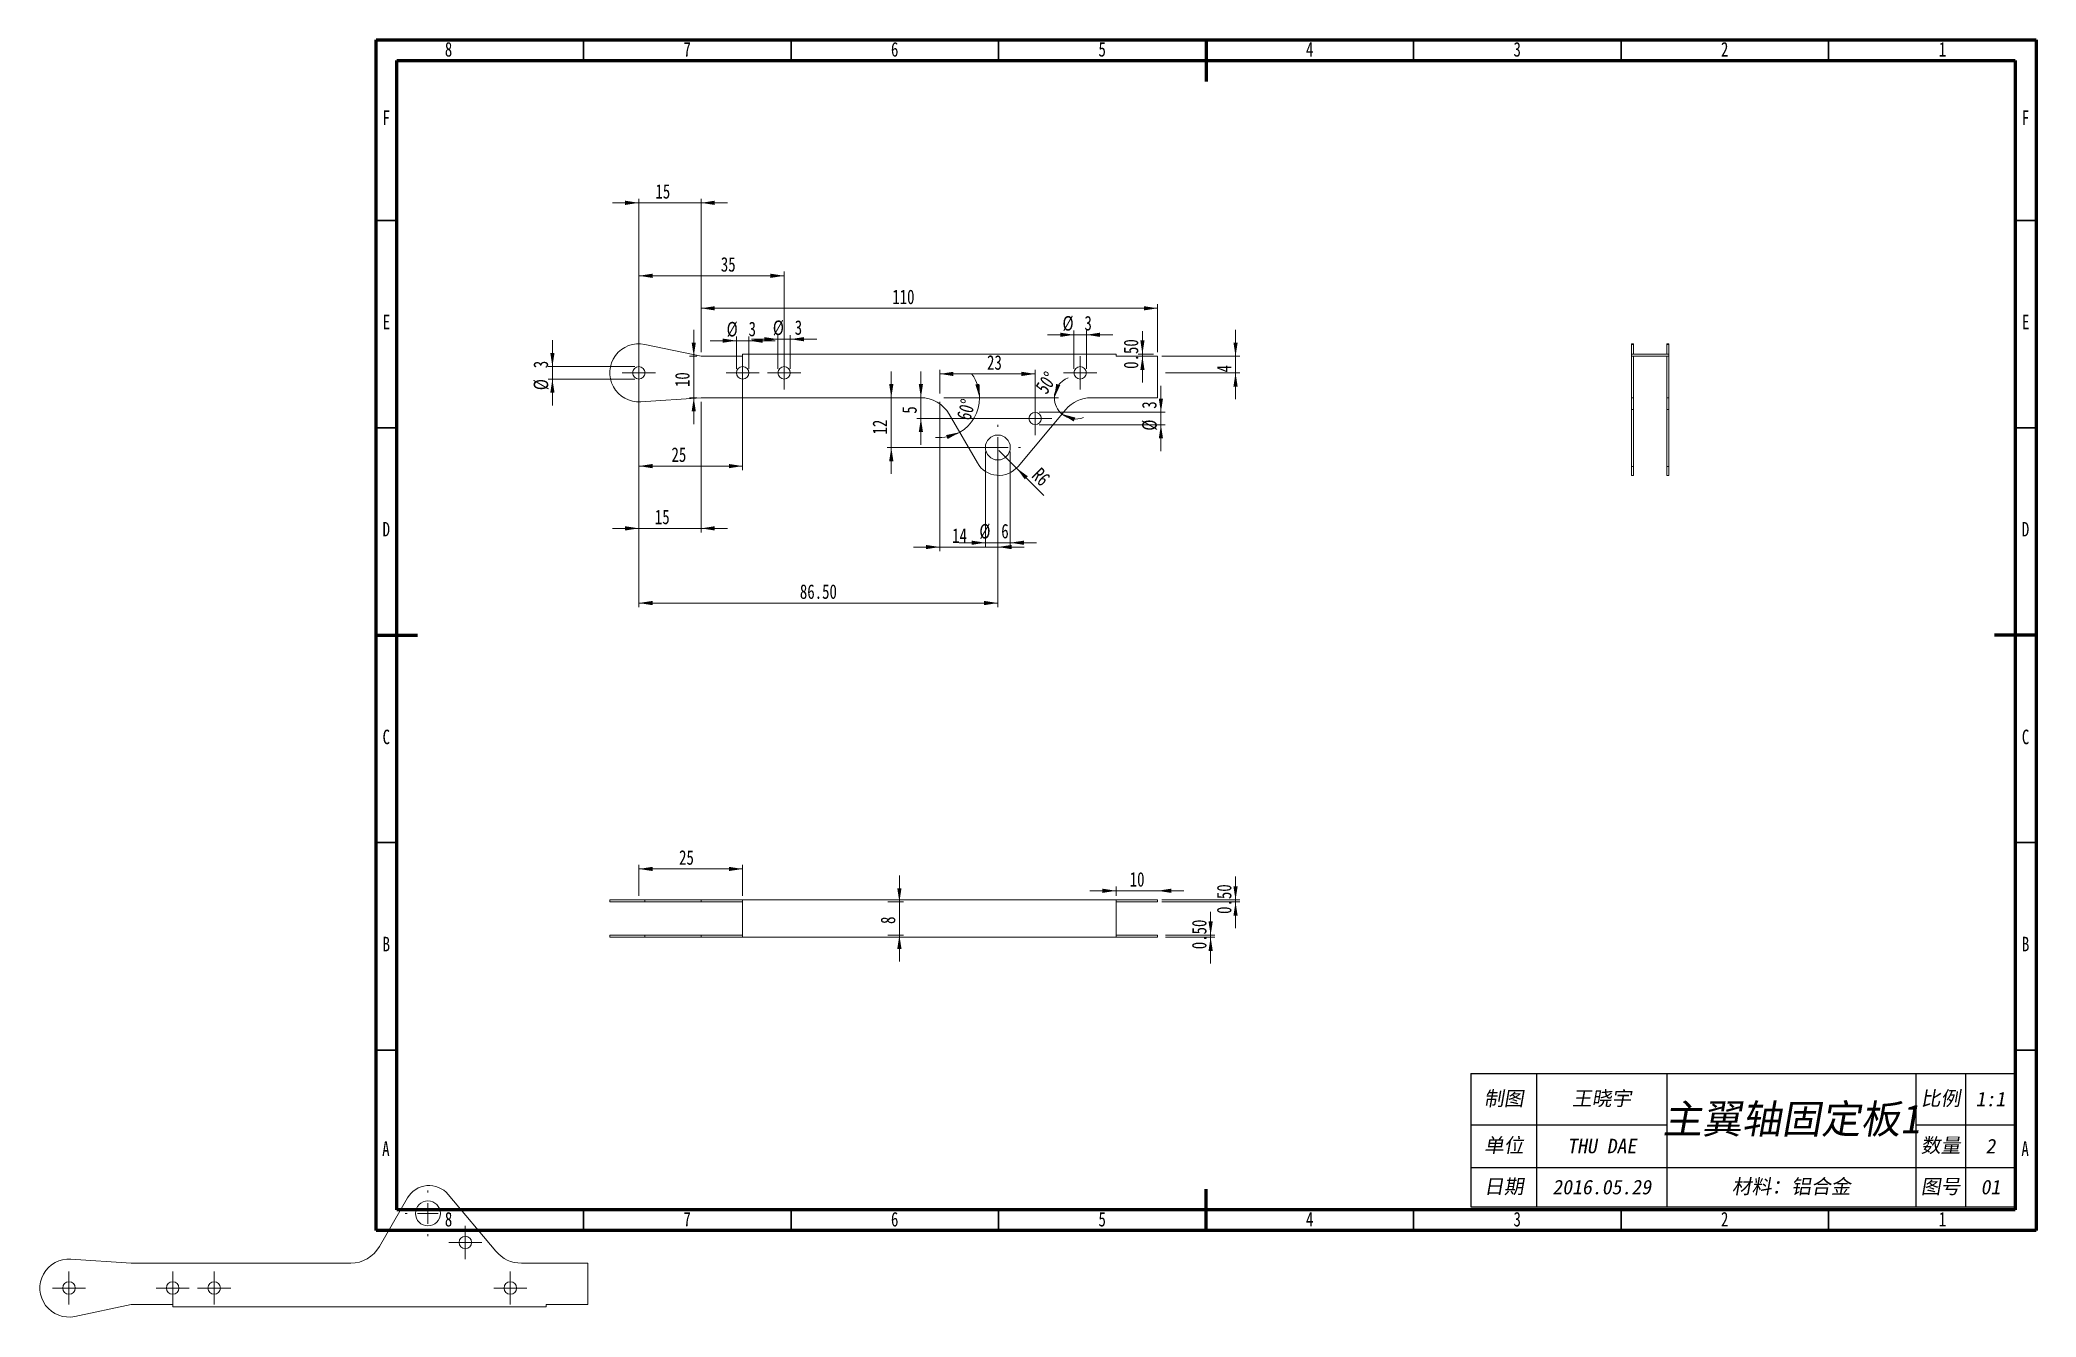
# Model space of a CAD drawing. Header units: millimetres. Extents: x -66 to 415, y -16 to 292.
import ezdxf

# ---------------------------------------------------------------- set-up
doc = ezdxf.new("R2010")
doc.units = ezdxf.units.MM
doc.layers.add('标注层', color=7, linetype='Continuous', lineweight=9, plot=False)
doc.styles.add('SLDTEXTSTYLE0', font='TXT', dxfattribs={"width": 0.75})
doc.styles.add('标注', font='simfang.ttf', dxfattribs={"oblique": 10, "height": 3.5})
doc.dimstyles.new('SLDDIMSTYLE0', dxfattribs={"dimtxt": 3.5, "dimasz": 3.302, "dimexe": 0, "dimexo": 0.0625, "dimgap": 0.875, "dimtad": 1, "dimrnd": 1e-09, "dimzin": 12, "dimdsep": 46, "dimtxsty": 'SLDTEXTSTYLE0', "dimsah": 1, "dimcen": 0.09, "dimadec": 0, "dimazin": 3, "dimtfac": 1, "dimtmove": 0, "dimatfit": 0, "dimfxl": 1, "dimfrac": 2, "dimtolj": 1, "dimtzin": 12, "dimarcsym": 0})
doc.dimstyles.new('SLDDIMSTYLE1', dxfattribs={"dimtxt": 3.5, "dimasz": 3.302, "dimexe": 0, "dimexo": 0.0625, "dimgap": 0.875, "dimtad": 1, "dimrnd": 1e-09, "dimzin": 12, "dimdsep": 46, "dimtxsty": 'SLDTEXTSTYLE0', "dimsah": 1, "dimcen": 0.09, "dimadec": 0, "dimazin": 3, "dimtfac": 1, "dimtofl": 0, "dimtmove": 0, "dimatfit": 3, "dimfxl": 1, "dimfrac": 2, "dimtolj": 1, "dimtzin": 12, "dimarcsym": 0})
doc.dimstyles.new('SLDDIMSTYLE2', dxfattribs={"dimtxt": 3.5, "dimasz": 3.302, "dimexe": 0, "dimexo": 0.0625, "dimgap": 0.875, "dimtad": 1, "dimdec": 4, "dimzin": 12, "dimdsep": 46, "dimtxsty": 'SLDTEXTSTYLE0', "dimsah": 1, "dimcen": 0.09, "dimazin": 3, "dimtfac": 1, "dimtofl": 0, "dimtmove": 0, "dimatfit": 3, "dimfxl": 1, "dimfrac": 2, "dimtolj": 1, "dimtzin": 12, "dimarcsym": 0})
doc.dimstyles.new('SLDDIMSTYLE3', dxfattribs={"dimtxt": 3.5, "dimasz": 3.302, "dimexe": 0, "dimexo": 0.0625, "dimgap": 0.875, "dimtad": 1, "dimrnd": 1e-09, "dimzin": 4, "dimdsep": 46, "dimtxsty": 'SLDTEXTSTYLE0', "dimsah": 1, "dimcen": 0.09, "dimadec": 0, "dimazin": 1, "dimtfac": 1, "dimtofl": 0, "dimtmove": 0, "dimatfit": 3, "dimfxl": 1, "dimfrac": 2, "dimtolj": 1, "dimtzin": 12, "dimarcsym": 0})
doc.dimstyles.new('SLDDIMSTYLE4', dxfattribs={"dimtxt": 3.5, "dimasz": 3.302, "dimexe": 0, "dimexo": 0.0625, "dimgap": 0.875, "dimtad": 1, "dimrnd": 1e-09, "dimzin": 0, "dimdsep": 46, "dimtxsty": 'SLDTEXTSTYLE0', "dimsah": 1, "dimcen": 0.09, "dimadec": 0, "dimazin": 0, "dimtfac": 1, "dimtmove": 0, "dimatfit": 0, "dimfxl": 1, "dimfrac": 2, "dimtolj": 1, "dimtzin": 12, "dimarcsym": 0})
doc.dimstyles.new('SLDDIMSTYLE5', dxfattribs={"dimtxt": 3.5, "dimasz": 3.302, "dimexe": 0, "dimexo": 0.0625, "dimgap": 0.875, "dimtad": 1, "dimrnd": 1e-09, "dimzin": 12, "dimdsep": 46, "dimtxsty": 'SLDTEXTSTYLE0', "dimsah": 1, "dimcen": 0, "dimadec": 0, "dimazin": 3, "dimtfac": 1, "dimtofl": 0, "dimtmove": 0, "dimatfit": 3, "dimfxl": 1, "dimfrac": 2, "dimtolj": 1, "dimtzin": 12, "dimarcsym": 0})

# ---------------------------------------------------------------- blocks, each defined once
blk = doc.blocks.new('_D')
at = {"color": 7, "linetype": 'Continuous', "lineweight": 0, "transparency": 16777216}
for p, q in [((57.49, 213.25), (57.49, 219.6)), ((77.32, 213.25), (56.49, 213.25)), ((57.49, 210.25), (57.49, 213.25)), ((77.32, 210.25), (56.49, 210.25)), ((57.49, 210.25), (57.49, 203.9))]:
    blk.add_line(p, q, dxfattribs=at)
for points in [[(57.49, 213.25), (58, 216.56), (56.98, 216.56)], [(57.49, 210.25), (56.98, 206.95), (58, 206.95)]]:
    blk.add_solid(points, dxfattribs=at)
at = {"color": 7, "linetype": 'Continuous', "lineweight": 0, "transparency": 16777216, "char_height": 3.5, "attachment_point": 1, "rotation": 90, "style": 'SLDTEXTSTYLE0'}
for s, insert in [('3', (52.93, 212.86)), ('%%c', (52.98, 207.58))]:
    blk.add_mtext(s, dxfattribs=dict(at, insert=insert))
blk = doc.blocks.new('_D_1')
at = {"color": 7, "linetype": 'Continuous', "lineweight": 0, "transparency": 16777216}
for p, q in [((93.32, 216.75), (93.32, 228.31)), ((93.32, 227.31), (203.32, 227.31)), ((203.32, 216.75), (203.32, 228.31))]:
    blk.add_line(p, q, dxfattribs=at)
for points in [[(93.32, 227.31), (96.62, 226.8), (96.62, 227.81)], [(203.32, 227.31), (200.02, 227.81), (200.02, 226.8)]]:
    blk.add_solid(points, dxfattribs=at)
at = {"color": 7, "linetype": 'Continuous', "lineweight": 0, "transparency": 16777216, "insert": (139.38, 231.82), "char_height": 3.5, "attachment_point": 1, "style": 'SLDTEXTSTYLE0'}
blk.add_mtext('110', dxfattribs=at)
blk = doc.blocks.new('_D_2')
at = {"color": 7, "linetype": 'Continuous', "lineweight": 0, "transparency": 16777216}
for p, q in [((91.55, 215.75), (91.55, 222.1)), ((92.32, 215.75), (90.55, 215.75)), ((91.55, 215.75), (91.55, 205.75)), ((92.32, 205.75), (90.55, 205.75)), ((91.55, 205.75), (91.55, 199.4))]:
    blk.add_line(p, q, dxfattribs=at)
for points in [[(91.55, 215.75), (92.05, 219.06), (91.04, 219.06)], [(91.55, 205.75), (91.04, 202.45), (92.05, 202.45)]]:
    blk.add_solid(points, dxfattribs=at)
at = {"color": 7, "linetype": 'Continuous', "lineweight": 0, "transparency": 16777216, "insert": (87.03, 208.32), "char_height": 3.5, "attachment_point": 1, "rotation": 90, "style": 'SLDTEXTSTYLE0'}
blk.add_mtext('10', dxfattribs=at)
blk = doc.blocks.new('_D_3')
at = {"color": 7, "linetype": 'Continuous', "lineweight": 0, "transparency": 16777216}
for p, q in [((78.32, 252.73), (71.97, 252.73)), ((78.32, 212.75), (78.32, 253.73)), ((93.32, 252.73), (78.32, 252.73)), ((93.32, 216.75), (93.32, 253.73)), ((93.32, 252.73), (99.67, 252.73))]:
    blk.add_line(p, q, dxfattribs=at)
for points in [[(78.32, 252.73), (75.02, 253.24), (75.02, 252.22)], [(93.32, 252.73), (96.62, 252.22), (96.62, 253.24)]]:
    blk.add_solid(points, dxfattribs=at)
at = {"color": 7, "linetype": 'Continuous', "lineweight": 0, "transparency": 16777216, "insert": (82.31, 257.24), "char_height": 3.5, "attachment_point": 1, "style": 'SLDTEXTSTYLE0'}
blk.add_mtext('15', dxfattribs=at)
blk = doc.blocks.new('_D_4')
at = {"color": 7, "linetype": 'Continuous', "lineweight": 0, "transparency": 16777216}
for p, q in [((78.32, 210.75), (78.32, 173.26)), ((93.32, 204.75), (93.32, 173.26)), ((78.32, 174.26), (71.97, 174.26)), ((93.32, 174.26), (78.32, 174.26)), ((93.32, 174.26), (99.67, 174.26))]:
    blk.add_line(p, q, dxfattribs=at)
for points in [[(78.32, 174.26), (75.02, 174.77), (75.02, 173.75)], [(93.32, 174.26), (96.62, 173.75), (96.62, 174.77)]]:
    blk.add_solid(points, dxfattribs=at)
at = {"color": 7, "linetype": 'Continuous', "lineweight": 0, "transparency": 16777216, "insert": (82.17, 178.77), "char_height": 3.5, "attachment_point": 1, "style": 'SLDTEXTSTYLE0'}
blk.add_mtext('15', dxfattribs=at)
blk = doc.blocks.new('_D_5')
at = {"color": 7, "linetype": 'Continuous', "lineweight": 0, "transparency": 16777216}
for p, q in [((222.1, 215.75), (222.1, 222.1)), ((204.32, 215.75), (223.1, 215.75)), ((205.26, 211.75), (223.1, 211.75)), ((222.1, 215.75), (222.1, 211.75)), ((222.1, 211.75), (222.1, 205.4))]:
    blk.add_line(p, q, dxfattribs=at)
for points in [[(222.1, 215.75), (222.61, 219.06), (221.59, 219.06)], [(222.1, 211.75), (221.59, 208.45), (222.61, 208.45)]]:
    blk.add_solid(points, dxfattribs=at)
at = {"color": 7, "linetype": 'Continuous', "lineweight": 0, "transparency": 16777216, "insert": (217.59, 211.85), "char_height": 3.5, "attachment_point": 1, "rotation": 90, "style": 'SLDTEXTSTYLE0'}
blk.add_mtext('4', dxfattribs=at)
blk = doc.blocks.new('_D_6')
at = {"color": 7, "linetype": 'Continuous', "lineweight": 0, "transparency": 16777216}
blk.add_line((151.82, 205.75), (179.44, 205.75), dxfattribs=at)
for start, end in [(111.1345, 180), (180, 230), (230, 291.0659)]:
    blk.add_arc((183.6, 205.75), 5.15, start, end, dxfattribs=at)
for points in [[(178.44, 205.75), (179.86, 208.78), (178.88, 209.07)], [(180.28, 201.81), (183.1, 200.02), (183.51, 200.95)]]:
    blk.add_solid(points, dxfattribs=at)
at = {"color": 7, "linetype": 'Continuous', "lineweight": 0, "transparency": 16777216, "insert": (173.64, 208.34), "char_height": 3.5, "attachment_point": 1, "rotation": 55.464, "style": 'SLDTEXTSTYLE0'}
blk.add_mtext('50°', dxfattribs=at)
blk = doc.blocks.new('_D_7')
at = {"color": 7, "linetype": 'Continuous', "lineweight": 0, "transparency": 16777216}
for p, q in [((161.82, 192.75), (161.82, 169.8)), ((167.82, 192.75), (167.82, 169.8)), ((161.82, 170.8), (155.47, 170.8)), ((161.82, 170.8), (167.82, 170.8)), ((167.82, 170.8), (174.17, 170.8))]:
    blk.add_line(p, q, dxfattribs=at)
for points in [[(161.82, 170.8), (158.52, 171.3), (158.52, 170.29)], [(167.82, 170.8), (171.12, 170.29), (171.12, 171.3)]]:
    blk.add_solid(points, dxfattribs=at)
at = {"color": 7, "linetype": 'Continuous', "lineweight": 0, "transparency": 16777216, "char_height": 3.5, "attachment_point": 1, "style": 'SLDTEXTSTYLE0'}
for s, insert in [('%%c', (160.38, 175.31)), ('6', (165.65, 175.36))]:
    blk.add_mtext(s, dxfattribs=dict(at, insert=insert))
blk = doc.blocks.new('_D_8')
at = {"color": 7, "linetype": 'Continuous', "lineweight": 0, "transparency": 16777216}
for p, q in [((204.12, 202.25), (204.12, 208.6)), ((174.82, 202.25), (205.12, 202.25)), ((204.12, 199.25), (204.12, 202.25)), ((174.82, 199.25), (205.12, 199.25)), ((204.12, 199.25), (204.12, 192.9))]:
    blk.add_line(p, q, dxfattribs=at)
for points in [[(204.12, 202.25), (204.62, 205.56), (203.61, 205.56)], [(204.12, 199.25), (203.61, 195.95), (204.62, 195.95)]]:
    blk.add_solid(points, dxfattribs=at)
at = {"color": 7, "linetype": 'Continuous', "lineweight": 0, "transparency": 16777216, "char_height": 3.5, "attachment_point": 1, "rotation": 90, "style": 'SLDTEXTSTYLE0'}
for s, insert in [('3', (199.55, 203.1)), ('%%c', (199.6, 197.82))]:
    blk.add_mtext(s, dxfattribs=dict(at, insert=insert))
blk = doc.blocks.new('_D_9')
at = {"color": 7, "linetype": 'Continuous', "lineweight": 0, "transparency": 16777216}
for p, q in [((146.28, 205.75), (146.28, 212.1)), ((146.28, 200.75), (146.28, 205.75)), ((172.82, 200.75), (145.28, 200.75)), ((146.28, 200.75), (146.28, 194.4))]:
    blk.add_line(p, q, dxfattribs=at)
for points in [[(146.28, 205.75), (146.79, 209.06), (145.77, 209.06)], [(146.28, 200.75), (145.77, 197.45), (146.79, 197.45)]]:
    blk.add_solid(points, dxfattribs=at)
at = {"color": 7, "linetype": 'Continuous', "lineweight": 0, "transparency": 16777216, "insert": (141.77, 201.91), "char_height": 3.5, "attachment_point": 1, "rotation": 90, "style": 'SLDTEXTSTYLE0'}
blk.add_mtext('5', dxfattribs=at)
blk = doc.blocks.new('_D_10')
at = {"color": 7, "linetype": 'Continuous', "lineweight": 0, "transparency": 16777216}
for p, q in [((150.82, 206.75), (150.82, 212.49)), ((173.82, 201.75), (173.82, 212.49)), ((173.82, 211.49), (150.82, 211.49))]:
    blk.add_line(p, q, dxfattribs=at)
for points in [[(150.82, 211.49), (154.12, 210.98), (154.12, 212)], [(173.82, 211.49), (170.52, 212), (170.52, 210.98)]]:
    blk.add_solid(points, dxfattribs=at)
at = {"color": 7, "linetype": 'Continuous', "lineweight": 0, "transparency": 16777216, "insert": (162.22, 216), "char_height": 3.5, "attachment_point": 1, "style": 'SLDTEXTSTYLE0'}
blk.add_mtext('23', dxfattribs=at)
blk = doc.blocks.new('_D_11')
at = {"color": 7, "linetype": 'Continuous', "lineweight": 0, "transparency": 16777216}
for p, q in [((139.15, 205.75), (139.15, 212.1)), ((139.15, 193.75), (139.15, 205.75)), ((163.82, 193.75), (138.15, 193.75)), ((139.15, 193.75), (139.15, 187.4))]:
    blk.add_line(p, q, dxfattribs=at)
for points in [[(139.15, 205.75), (139.66, 209.06), (138.64, 209.06)], [(139.15, 193.75), (138.64, 190.45), (139.66, 190.45)]]:
    blk.add_solid(points, dxfattribs=at)
at = {"color": 7, "linetype": 'Continuous', "lineweight": 0, "transparency": 16777216, "insert": (134.64, 196.88), "char_height": 3.5, "attachment_point": 1, "rotation": 90, "style": 'SLDTEXTSTYLE0'}
blk.add_mtext('12', dxfattribs=at)
blk = doc.blocks.new('_D_12')
at = {"color": 7, "linetype": 'Continuous', "lineweight": 0, "transparency": 16777216}
for p, q in [((78.32, 210.75), (78.32, 188.27)), ((103.32, 210.75), (103.32, 188.27)), ((103.32, 189.27), (78.32, 189.27))]:
    blk.add_line(p, q, dxfattribs=at)
for points in [[(78.32, 189.27), (81.62, 188.76), (81.62, 189.78)], [(103.32, 189.27), (100.02, 189.78), (100.02, 188.76)]]:
    blk.add_solid(points, dxfattribs=at)
at = {"color": 7, "linetype": 'Continuous', "lineweight": 0, "transparency": 16777216, "insert": (86.18, 193.78), "char_height": 3.5, "attachment_point": 1, "style": 'SLDTEXTSTYLE0'}
blk.add_mtext('25', dxfattribs=at)
blk = doc.blocks.new('_D_13')
at = {"color": 7, "linetype": 'Continuous', "lineweight": 0, "transparency": 16777216}
for p, q in [((78.32, 212.75), (78.32, 236.14)), ((113.32, 212.75), (113.32, 236.14)), ((113.32, 235.14), (78.32, 235.14))]:
    blk.add_line(p, q, dxfattribs=at)
for points in [[(78.32, 235.14), (81.62, 234.63), (81.62, 235.65)], [(113.32, 235.14), (110.02, 235.65), (110.02, 234.63)]]:
    blk.add_solid(points, dxfattribs=at)
at = {"color": 7, "linetype": 'Continuous', "lineweight": 0, "transparency": 16777216, "insert": (98.07, 239.65), "char_height": 3.5, "attachment_point": 1, "style": 'SLDTEXTSTYLE0'}
blk.add_mtext('35', dxfattribs=at)
blk = doc.blocks.new('_D_14')
at = {"color": 7, "linetype": 'Continuous', "lineweight": 0, "transparency": 16777216}
for p, q in [((101.82, 219.5), (95.47, 219.5)), ((101.82, 212.75), (101.82, 220.5)), ((101.82, 219.5), (104.82, 219.5)), ((104.82, 212.75), (104.82, 220.5)), ((104.82, 219.5), (111.17, 219.5))]:
    blk.add_line(p, q, dxfattribs=at)
for points in [[(101.82, 219.5), (98.52, 220.01), (98.52, 219)], [(104.82, 219.5), (108.12, 219), (108.12, 220.01)]]:
    blk.add_solid(points, dxfattribs=at)
at = {"color": 7, "linetype": 'Continuous', "lineweight": 0, "transparency": 16777216, "char_height": 3.5, "attachment_point": 1, "style": 'SLDTEXTSTYLE0'}
for s, insert in [('%%c', (99.48, 224.02)), ('3', (104.76, 224.07))]:
    blk.add_mtext(s, dxfattribs=dict(at, insert=insert))
blk = doc.blocks.new('_D_15')
at = {"color": 7, "linetype": 'Continuous', "lineweight": 0, "transparency": 16777216}
for p, q in [((111.82, 219.86), (105.47, 219.86)), ((111.82, 212.75), (111.82, 220.86)), ((111.82, 219.86), (114.82, 219.86)), ((114.82, 212.75), (114.82, 220.86)), ((114.82, 219.86), (121.17, 219.86))]:
    blk.add_line(p, q, dxfattribs=at)
for points in [[(111.82, 219.86), (108.52, 220.36), (108.52, 219.35)], [(114.82, 219.86), (118.12, 219.35), (118.12, 220.36)]]:
    blk.add_solid(points, dxfattribs=at)
at = {"color": 7, "linetype": 'Continuous', "lineweight": 0, "transparency": 16777216, "char_height": 3.5, "attachment_point": 1, "style": 'SLDTEXTSTYLE0'}
for s, insert in [('%%c', (110.61, 224.37)), ('3', (115.88, 224.42))]:
    blk.add_mtext(s, dxfattribs=dict(at, insert=insert))
blk = doc.blocks.new('_D_16')
at = {"color": 7, "linetype": 'Continuous', "lineweight": 0, "transparency": 16777216}
for p, q in [((183.17, 212.75), (183.17, 221.92)), ((186.17, 212.75), (186.17, 221.92)), ((183.17, 220.92), (176.82, 220.92)), ((183.17, 220.92), (186.17, 220.92)), ((186.17, 220.92), (192.52, 220.92))]:
    blk.add_line(p, q, dxfattribs=at)
for points in [[(183.17, 220.92), (179.87, 221.43), (179.87, 220.41)], [(186.17, 220.92), (189.47, 220.41), (189.47, 221.43)]]:
    blk.add_solid(points, dxfattribs=at)
at = {"color": 7, "linetype": 'Continuous', "lineweight": 0, "transparency": 16777216, "char_height": 3.5, "attachment_point": 1, "style": 'SLDTEXTSTYLE0'}
for s, insert in [('%%c', (180.41, 225.43)), ('3', (185.69, 225.48))]:
    blk.add_mtext(s, dxfattribs=dict(at, insert=insert))
blk = doc.blocks.new('_D_17')
at = {"color": 7, "linetype": 'Continuous', "lineweight": 0, "transparency": 16777216}
for p, q in [((78.32, 210.75), (78.32, 155.26)), ((164.82, 192.75), (164.82, 155.26)), ((78.32, 156.26), (164.82, 156.26))]:
    blk.add_line(p, q, dxfattribs=at)
for points in [[(78.32, 156.26), (81.62, 155.75), (81.62, 156.77)], [(164.82, 156.26), (161.52, 156.77), (161.52, 155.75)]]:
    blk.add_solid(points, dxfattribs=at)
at = {"color": 7, "linetype": 'Continuous', "lineweight": 0, "transparency": 16777216, "insert": (117.12, 160.77), "char_height": 3.5, "attachment_point": 1, "style": 'SLDTEXTSTYLE0'}
blk.add_mtext('86.50', dxfattribs=at)
blk = doc.blocks.new('_D_18')
at = {"color": 7, "linetype": 'Continuous', "lineweight": 0, "transparency": 16777216}
for p, q in [((150.82, 204.75), (150.82, 168.76)), ((164.82, 192.75), (164.82, 168.76)), ((150.82, 169.76), (144.47, 169.76)), ((150.82, 169.76), (164.82, 169.76)), ((164.82, 169.76), (171.17, 169.76))]:
    blk.add_line(p, q, dxfattribs=at)
for points in [[(150.82, 169.76), (147.52, 170.26), (147.52, 169.25)], [(164.82, 169.76), (168.12, 169.25), (168.12, 170.26)]]:
    blk.add_solid(points, dxfattribs=at)
at = {"color": 7, "linetype": 'Continuous', "lineweight": 0, "transparency": 16777216, "insert": (153.81, 174.27), "char_height": 3.5, "attachment_point": 1, "style": 'SLDTEXTSTYLE0'}
blk.add_mtext('14', dxfattribs=at)
blk = doc.blocks.new('_D_19')
at = {"color": 7, "linetype": 'Continuous', "lineweight": 0, "transparency": 16777216}
blk.add_line((151.82, 205.75), (161.44, 205.75), dxfattribs=at)
for start, end in [(0, 36.1457), (300, 0), (263.8543, 300)]:
    blk.add_arc((150.82, 205.75), 9.62, start, end, dxfattribs=at)
for points in [[(160.44, 205.75), (160.4, 209.1), (159.4, 208.93)], [(155.63, 197.42), (152.36, 196.74), (152.72, 195.79)]]:
    blk.add_solid(points, dxfattribs=at)
at = {"color": 7, "linetype": 'Continuous', "lineweight": 0, "transparency": 16777216, "insert": (154.81, 201.01), "char_height": 3.5, "attachment_point": 1, "rotation": 74.6053, "style": 'SLDTEXTSTYLE0'}
blk.add_mtext('60°', dxfattribs=at)
blk = doc.blocks.new('_D_20')
at = {"color": 7, "linetype": 'Continuous', "lineweight": 0, "transparency": 16777216}
for p, q in [((199.66, 216.25), (199.66, 221.76)), ((202.32, 216.25), (198.66, 216.25)), ((202.32, 215.75), (198.66, 215.75)), ((199.66, 215.75), (199.66, 216.25)), ((199.66, 215.75), (199.66, 209.4))]:
    blk.add_line(p, q, dxfattribs=at)
for points in [[(199.66, 216.25), (200.17, 219.56), (199.16, 219.56)], [(199.66, 215.75), (199.16, 212.45), (200.17, 212.45)]]:
    blk.add_solid(points, dxfattribs=at)
at = {"color": 7, "linetype": 'Continuous', "lineweight": 0, "transparency": 16777216, "insert": (195.15, 212.71), "char_height": 3.5, "attachment_point": 1, "rotation": 90, "style": 'SLDTEXTSTYLE0'}
blk.add_mtext('0.50', dxfattribs=at)
blk = doc.blocks.new('_D_21')
at = {"color": 7, "linetype": 'Continuous', "lineweight": 0, "transparency": 16777216}
for q in [(165.09, 193.04), (175.92, 182.21)]:
    blk.add_line((169.33, 188.79), q, dxfattribs=at)
blk.add_solid([(169.33, 188.79), (171.31, 186.1), (172.03, 186.82)], dxfattribs=at)
at = {"color": 7, "linetype": 'Continuous', "lineweight": 0, "transparency": 16777216, "insert": (175.23, 189.19), "char_height": 3.5, "attachment_point": 1, "rotation": 315, "style": 'SLDTEXTSTYLE0'}
blk.add_mtext('R6', dxfattribs=at)
blk = doc.blocks.new('SW_CENTERMARKSYMBOL_0')
at = {"color": 0, "linetype": 'Continuous', "lineweight": 0}
for p, q in [((-2.5, 0), (-4, 0)), ((0, 0), (-2.5, 0)), ((0, 2.5), (0, 4)), ((0, 0), (0, 2.5)), ((0, 0), (0, -2.5)), ((0, 0), (2.5, 0)), ((2.5, 0), (4, 0)), ((0, -2.5), (0, -4))]:
    blk.add_line(p, q, dxfattribs=at)
blk = doc.blocks.new('SW_CENTERMARKSYMBOL_1')
at = {"color": 0, "linetype": 'Continuous', "lineweight": 0}
for p, q in [((0, 5), (0, 5.5)), ((-5, 0), (-5.5, 0)), ((0, 0), (-2.5, 0)), ((0, 0), (0, 2.5)), ((0, 0), (0, -2.5)), ((0, 0), (2.5, 0)), ((5, 0), (5.5, 0)), ((0, -5), (0, -5.5))]:
    blk.add_line(p, q, dxfattribs=at)
blk = doc.blocks.new('SW_CENTERMARKSYMBOL_2')
at = {"color": 0, "linetype": 'Continuous', "lineweight": 0}
for p, q in [((-2.5, 0), (-4, 0)), ((0, 0), (-2.5, 0)), ((0, 2.5), (0, 4)), ((0, 0), (0, 2.5)), ((0, 0), (0, -2.5)), ((0, 0), (2.5, 0)), ((2.5, 0), (4, 0)), ((0, -2.5), (0, -4))]:
    blk.add_line(p, q, dxfattribs=at)
blk = doc.blocks.new('SW_CENTERMARKSYMBOL_3')
at = {"color": 0, "linetype": 'Continuous', "lineweight": 0}
for p, q in [((-2.5, 0), (-4, 0)), ((0, 0), (-2.5, 0)), ((0, 2.5), (0, 4)), ((0, 0), (0, 2.5)), ((0, 0), (0, -2.5)), ((0, 0), (2.5, 0)), ((2.5, 0), (4, 0)), ((0, -2.5), (0, -4))]:
    blk.add_line(p, q, dxfattribs=at)
blk = doc.blocks.new('SW_CENTERMARKSYMBOL_4')
at = {"color": 0, "linetype": 'Continuous', "lineweight": 0}
for p, q in [((-2.5, 0), (-4, 0)), ((0, 0), (-2.5, 0)), ((0, 2.5), (0, 4)), ((0, 0), (0, 2.5)), ((0, 0), (0, -2.5)), ((0, 0), (2.5, 0)), ((2.5, 0), (4, 0)), ((0, -2.5), (0, -4))]:
    blk.add_line(p, q, dxfattribs=at)
blk = doc.blocks.new('SW_CENTERMARKSYMBOL_5')
at = {"color": 0, "linetype": 'Continuous', "lineweight": 0}
for p, q in [((-2.5, 0), (-4, 0)), ((0, 0), (-2.5, 0)), ((0, 2.5), (0, 4)), ((0, 0), (0, 2.5)), ((0, 0), (0, -2.5)), ((0, 0), (2.5, 0)), ((2.5, 0), (4, 0)), ((0, -2.5), (0, -4))]:
    blk.add_line(p, q, dxfattribs=at)
blk = doc.blocks.new('_D_22')
at = {"color": 7, "linetype": 'Continuous', "lineweight": 0, "transparency": 16777216}
for p, q in [((216.1, 76.2), (216.1, 81.86)), ((205.26, 76.2), (217.1, 76.2)), ((205.26, 75.7), (217.1, 75.7)), ((216.1, 76.2), (216.1, 75.7)), ((216.1, 75.7), (216.1, 69.35))]:
    blk.add_line(p, q, dxfattribs=at)
for points in [[(216.1, 76.2), (216.61, 79.5), (215.59, 79.5)], [(216.1, 75.7), (215.59, 72.4), (216.61, 72.4)]]:
    blk.add_solid(points, dxfattribs=at)
at = {"color": 7, "linetype": 'Continuous', "lineweight": 0, "transparency": 16777216, "insert": (211.59, 72.81), "char_height": 3.5, "attachment_point": 1, "rotation": 90, "style": 'SLDTEXTSTYLE0'}
blk.add_mtext('0.50', dxfattribs=at)
blk = doc.blocks.new('_D_23')
at = {"color": 7, "linetype": 'Continuous', "lineweight": 0, "transparency": 16777216}
for p, q in [((141.1, 84.2), (141.1, 90.55)), ((138.32, 84.2), (142.1, 84.2)), ((141.1, 84.2), (141.1, 76.2)), ((138.32, 76.2), (142.1, 76.2)), ((141.1, 76.2), (141.1, 69.85))]:
    blk.add_line(p, q, dxfattribs=at)
for points in [[(141.1, 84.2), (141.61, 87.5), (140.59, 87.5)], [(141.1, 76.2), (140.59, 72.9), (141.61, 72.9)]]:
    blk.add_solid(points, dxfattribs=at)
at = {"color": 7, "linetype": 'Continuous', "lineweight": 0, "transparency": 16777216, "insert": (136.59, 78.9), "char_height": 3.5, "attachment_point": 1, "rotation": 90, "style": 'SLDTEXTSTYLE0'}
blk.add_mtext('8', dxfattribs=at)
blk = doc.blocks.new('_D_24')
at = {"color": 7, "linetype": 'Continuous', "lineweight": 0, "transparency": 16777216}
for p, q in [((222.1, 84.7), (222.1, 90.37)), ((204.32, 84.7), (223.1, 84.7)), ((204.32, 84.2), (223.1, 84.2)), ((222.1, 84.2), (222.1, 84.7)), ((222.1, 84.2), (222.1, 77.85))]:
    blk.add_line(p, q, dxfattribs=at)
for points in [[(222.1, 84.7), (222.61, 88), (221.59, 88)], [(222.1, 84.2), (221.59, 80.9), (222.61, 80.9)]]:
    blk.add_solid(points, dxfattribs=at)
at = {"color": 7, "linetype": 'Continuous', "lineweight": 0, "transparency": 16777216, "insert": (217.59, 81.32), "char_height": 3.5, "attachment_point": 1, "rotation": 90, "style": 'SLDTEXTSTYLE0'}
blk.add_mtext('0.50', dxfattribs=at)
blk = doc.blocks.new('_D_25')
at = {"color": 7, "linetype": 'Continuous', "lineweight": 0, "transparency": 16777216}
for p, q in [((78.32, 85.7), (78.32, 93.16)), ((103.32, 92.16), (78.32, 92.16)), ((103.32, 85.7), (103.32, 93.16))]:
    blk.add_line(p, q, dxfattribs=at)
for points in [[(78.32, 92.16), (81.62, 91.66), (81.62, 92.67)], [(103.32, 92.16), (100.02, 92.67), (100.02, 91.66)]]:
    blk.add_solid(points, dxfattribs=at)
at = {"color": 7, "linetype": 'Continuous', "lineweight": 0, "transparency": 16777216, "insert": (88.01, 96.68), "char_height": 3.5, "attachment_point": 1, "style": 'SLDTEXTSTYLE0'}
blk.add_mtext('25', dxfattribs=at)
blk = doc.blocks.new('_D_26')
at = {"color": 7, "linetype": 'Continuous', "lineweight": 0, "transparency": 16777216}
for p, q in [((193.32, 86.9), (186.97, 86.9)), ((193.32, 85.7), (193.32, 87.9)), ((193.32, 86.9), (203.32, 86.9)), ((203.32, 86.9), (209.67, 86.9))]:
    blk.add_line(p, q, dxfattribs=at)
for points in [[(193.32, 86.9), (190.02, 87.41), (190.02, 86.39)], [(203.32, 86.9), (206.62, 86.39), (206.62, 87.41)]]:
    blk.add_solid(points, dxfattribs=at)
at = {"color": 7, "linetype": 'Continuous', "lineweight": 0, "transparency": 16777216, "insert": (196.59, 91.41), "char_height": 3.5, "attachment_point": 1, "style": 'SLDTEXTSTYLE0'}
blk.add_mtext('10', dxfattribs=at)
blk = doc.blocks.new('SW_CENTERMARKSYMBOL_6')
at = {"color": 0, "linetype": 'Continuous', "lineweight": 0}
for p, q in [((-2.5, 0), (-4, 0)), ((0, 0), (-2.5, 0)), ((0, 2.5), (0, 4)), ((0, 0), (0, 2.5)), ((0, 0), (0, -2.5)), ((0, 0), (2.5, 0)), ((2.5, 0), (4, 0)), ((0, -2.5), (0, -4))]:
    blk.add_line(p, q, dxfattribs=at)
blk = doc.blocks.new('SW_CENTERMARKSYMBOL_7')
at = {"color": 0, "linetype": 'Continuous', "lineweight": 0}
for p, q in [((0, 5), (0, 5.5)), ((-5, 0), (-5.5, 0)), ((0, 0), (-2.5, 0)), ((0, 0), (0, 2.5)), ((0, 0), (0, -2.5)), ((0, 0), (2.5, 0)), ((5, 0), (5.5, 0)), ((0, -5), (0, -5.5))]:
    blk.add_line(p, q, dxfattribs=at)
blk = doc.blocks.new('SW_CENTERMARKSYMBOL_8')
at = {"color": 0, "linetype": 'Continuous', "lineweight": 0}
for p, q in [((-2.5, 0), (-4, 0)), ((0, 0), (-2.5, 0)), ((0, 2.5), (0, 4)), ((0, 0), (0, 2.5)), ((0, 0), (0, -2.5)), ((0, 0), (2.5, 0)), ((2.5, 0), (4, 0)), ((0, -2.5), (0, -4))]:
    blk.add_line(p, q, dxfattribs=at)
blk = doc.blocks.new('SW_CENTERMARKSYMBOL_9')
at = {"color": 0, "linetype": 'Continuous', "lineweight": 0}
for p, q in [((-2.5, 0), (-4, 0)), ((0, 0), (-2.5, 0)), ((0, 2.5), (0, 4)), ((0, 0), (0, 2.5)), ((0, 0), (0, -2.5)), ((0, 0), (2.5, 0)), ((2.5, 0), (4, 0)), ((0, -2.5), (0, -4))]:
    blk.add_line(p, q, dxfattribs=at)
blk = doc.blocks.new('SW_CENTERMARKSYMBOL_10')
at = {"color": 0, "linetype": 'Continuous', "lineweight": 0}
for p, q in [((-2.5, 0), (-4, 0)), ((0, 0), (-2.5, 0)), ((0, 2.5), (0, 4)), ((0, 0), (0, 2.5)), ((0, 0), (0, -2.5)), ((0, 0), (2.5, 0)), ((2.5, 0), (4, 0)), ((0, -2.5), (0, -4))]:
    blk.add_line(p, q, dxfattribs=at)
blk = doc.blocks.new('SW_CENTERMARKSYMBOL_11')
at = {"color": 0, "linetype": 'Continuous', "lineweight": 0}
for p, q in [((-2.5, 0), (-4, 0)), ((0, 0), (-2.5, 0)), ((0, 2.5), (0, 4)), ((0, 0), (0, 2.5)), ((0, 0), (0, -2.5)), ((0, 0), (2.5, 0)), ((2.5, 0), (4, 0)), ((0, -2.5), (0, -4))]:
    blk.add_line(p, q, dxfattribs=at)
blk = doc.blocks.new('*T50')
at = {"layer": '标注层', "color": 0, "linetype": 'ByBlock', "lineweight": -2, "transparency": 16777216}
for p, q in [((0, 0), (131.17, 0)), ((0, 0), (0, -32.12)), ((15.82, 0), (15.82, -32.12)), ((47.17, 0), (47.17, -32.12)), ((107.17, 0), (107.17, -32.12)), ((119.17, 0), (119.17, -32.12)), ((131.17, 0), (131.17, -32.12)), ((0, -12.31), (47.17, -12.31)), ((107.17, -12.31), (131.17, -12.31)), ((0, -22.63), (131.17, -22.63)), ((0, -32.12), (131.17, -32.12))]:
    blk.add_line(p, q, dxfattribs=at)
at = {"layer": '标注层', "transparency": 16777216, "attachment_point": 5, "style": '标注'}
for s, insert, char_height, width in [('制图', (7.91, -6.15), 3.5, 15.7048), ('王晓宇', (31.5, -6.15), 3.5, 31.2265), ('比例', (113.17, -6.15), 3.5, 11.88), ('1:1', (125.17, -6.15), 3.5, 11.88), ('主翼轴固定板1', (77.17, -11.31), 7, 59.88), ('单位', (7.91, -17.47), 3.5, 15.7048), ('THU DAE', (31.5, -17.47), 3.5, 31.2265), ('数量', (113.17, -17.47), 3.5, 11.88), ('2', (125.17, -17.47), 3.5, 11.88), ('日期', (7.91, -27.37), 3.5, 15.7048), ('2016.05.29', (31.5, -27.37), 3.5, 31.2265), ('材料：铝合金', (77.17, -27.37), 3.5, 59.88), ('图号', (113.17, -27.37), 3.5, 11.88), ('01', (125.17, -27.37), 3.5, 11.88)]:
    blk.add_mtext(s, dxfattribs=dict(at, insert=insert, char_height=char_height, width=width))
blk = doc.blocks.new('简易零件标题栏')
blk.add_blockref('*T50', (0, 30.22))

msp = doc.modelspace()

# ---------------------------------------------------------------- linework, layer by layer
at = {"color": 7, "linetype": 'Continuous', "lineweight": 60}
for p, q in [((15, 292), (415, 292)), ((15, 5), (15, 292)), ((215, 292), (215, 282)), ((415, 292), (415, 5)), ((20, 287), (410, 287)), ((20, 10), (20, 287)), ((410, 287), (410, 10)), ((15, 148.5), (25, 148.5)), ((415, 148.5), (405, 148.5)), ((410, 65.25), (410, 10)), ((215, 5), (215, 15)), ((410, 10), (20, 10)), ((410, 10), (222.8, 10)), ((415, 5), (15, 5))]:
    msp.add_line(p, q, dxfattribs=at)
at = {"color": 7, "linetype": 'Continuous', "lineweight": 30}
for p, q in [((65, 292), (65, 287)), ((115, 292), (115, 287)), ((165, 292), (165, 287)), ((265, 292), (265, 287)), ((315, 292), (315, 287)), ((365, 292), (365, 287)), ((15, 248.5), (20, 248.5)), ((415, 248.5), (410, 248.5)), ((15, 198.5), (20, 198.5)), ((415, 198.5), (410, 198.5)), ((15, 98.5), (20, 98.5)), ((415, 98.5), (410, 98.5)), ((15, 48.5), (20, 48.5)), ((415, 48.5), (410, 48.5)), ((65, 5), (65, 10)), ((115, 5), (115, 10)), ((165, 5), (165, 10)), ((265, 5), (265, 10)), ((315, 5), (315, 10)), ((365, 5), (365, 10))]:
    msp.add_line(p, q, dxfattribs=at)
at = {"color": 7, "linetype": 'Continuous', "lineweight": 15}
for p, q in [((93.32052, 215.75484), (79.76044, 218.60515)), ((317.98667, 218.75484), (317.48667, 218.75484)), ((317.48667, 218.60515), (317.48667, 218.75484)), ((317.48667, 218.60515), (317.98667, 218.60515)), ((317.48667, 216.25484), (317.48667, 218.60515)), ((317.98667, 218.60515), (317.98667, 218.75484)), ((317.98667, 216.25484), (317.98667, 218.60515)), ((326.48667, 218.75484), (325.98667, 218.75484)), ((325.98667, 218.60515), (325.98667, 218.75484)), ((326.48667, 218.60515), (325.98667, 218.60515)), ((325.98667, 216.25484), (325.98667, 218.60515)), ((326.48667, 218.60515), (326.48667, 218.75484)), ((326.48667, 216.25484), (326.48667, 218.60515)), ((103.32052, 215.75484), (93.32052, 215.75484)), ((103.32052, 216.25484), (103.32052, 215.75484)), ((103.32052, 216.25484), (193.32052, 216.25484)), ((193.32052, 216.25484), (193.32052, 215.75484)), ((203.32052, 215.75484), (193.32052, 215.75484)), ((203.32052, 205.75484), (203.32052, 215.75484)), ((317.48667, 216.25484), (326.48667, 216.25484)), ((317.48667, 216.25484), (317.48667, 215.75484)), ((317.48667, 205.75484), (317.48667, 215.75484)), ((317.48667, 215.75484), (317.98667, 215.75484)), ((317.98667, 205.75484), (317.98667, 215.75484)), ((317.98667, 215.75484), (325.98667, 215.75484)), ((326.48667, 215.75484), (325.98667, 215.75484)), ((325.98667, 205.75484), (325.98667, 215.75484)), ((326.48667, 216.25484), (326.48667, 215.75484)), ((326.48667, 205.75484), (326.48667, 215.75484)), ((78.79359, 204.77085), (93.32052, 205.75484)), ((93.32052, 205.75484), (146.20172, 205.75484)), ((169.68829, 189.17916), (181.19905, 202.89715)), ((187.3274, 205.75484), (203.32052, 205.75484)), ((317.48667, 205.75484), (317.98667, 205.75484)), ((317.48667, 202.89715), (317.48667, 205.75484)), ((317.98667, 202.89715), (317.48667, 202.89715)), ((317.48667, 189.17916), (317.48667, 202.89715)), ((317.98667, 205.75484), (317.98667, 202.89715)), ((317.98667, 189.17916), (317.98667, 202.89715)), ((326.48667, 205.75484), (325.98667, 205.75484)), ((325.98667, 202.89715), (325.98667, 205.75484)), ((326.48667, 202.89715), (325.98667, 202.89715)), ((325.98667, 189.17916), (325.98667, 202.89715)), ((326.48667, 205.75484), (326.48667, 202.89715)), ((326.48667, 189.17916), (326.48667, 202.89715)), ((153.12992, 201.75484), (159.89587, 190.03588)), ((317.48667, 189.17916), (317.98667, 189.17916)), ((317.48667, 187.03588), (317.48667, 189.17916)), ((317.98667, 189.17916), (317.98667, 187.03588)), ((325.98667, 189.17916), (326.48667, 189.17916)), ((325.98667, 187.03588), (325.98667, 189.17916)), ((326.48667, 189.17916), (326.48667, 187.03588)), ((317.48667, 187.03588), (317.98667, 187.03588)), ((325.98667, 187.03588), (326.48667, 187.03588)), ((71.32052, 84.69785), (71.32052, 84.19785)), ((79.76044, 84.69785), (71.32052, 84.69785)), ((79.76044, 84.19785), (71.32052, 84.19785)), ((79.76044, 84.69785), (79.76044, 84.19785)), ((93.32052, 84.69785), (79.76044, 84.69785)), ((93.32052, 84.19785), (79.76044, 84.19785)), ((93.32052, 84.69785), (93.32052, 84.19785)), ((103.32052, 84.69785), (93.32052, 84.69785)), ((103.32052, 84.19785), (93.32052, 84.19785)), ((103.32052, 84.69785), (103.32052, 75.69785)), ((193.32052, 84.69785), (103.32052, 84.69785)), ((193.32052, 75.69785), (193.32052, 84.69785)), ((203.32052, 84.69785), (193.32052, 84.69785)), ((203.32052, 84.19785), (193.32052, 84.19785)), ((203.32052, 84.69785), (203.32052, 84.19785)), ((71.32052, 76.19785), (71.32052, 75.69785)), ((79.76044, 76.19785), (71.32052, 76.19785)), ((79.76044, 75.69785), (71.32052, 75.69785)), ((79.76044, 75.69785), (79.76044, 76.19785)), ((93.32052, 76.19785), (79.76044, 76.19785)), ((93.32052, 75.69785), (79.76044, 75.69785)), ((93.32052, 75.69785), (93.32052, 76.19785)), ((103.32052, 76.19785), (93.32052, 76.19785)), ((103.32052, 75.69785), (93.32052, 75.69785)), ((103.32052, 75.69785), (193.32052, 75.69785)), ((203.32052, 76.19785), (193.32052, 76.19785)), ((203.32052, 75.69785), (193.32052, 75.69785)), ((203.32052, 75.69785), (203.32052, 76.19785)), ((15.8094, 1.14052), (22.57535, 12.85948)), ((32.36777, 13.71621), (43.87853, -0.00178)), ((-58.52693, -1.87549), (-44, -2.85948)), ((-44, -2.85948), (8.8812, -2.85948)), ((50.00688, -2.85948), (66, -2.85948)), ((66, -2.85948), (66, -12.85948)), ((-44, -12.85948), (-57.56008, -15.70978)), ((-34, -12.85948), (-44, -12.85948)), ((-34, -13.35948), (-34, -12.85948)), ((56, -13.35948), (-34, -13.35948)), ((66, -12.85948), (56, -12.85948)), ((56, -13.35948), (56, -12.85948))]:
    msp.add_line(p, q, dxfattribs=at)
for centre, radius in [((78.32052, 211.75484), 1.5), ((103.32052, 211.75484), 1.5), ((113.32052, 211.75484), 1.5), ((184.66752, 211.75484), 1.5), ((173.82052, 200.75484), 1.5), ((164.82052, 193.75484), 3), ((27.5, 9.14052), 3), ((36.5, 2.14052), 1.5), ((-59, -8.85948), 1.5), ((-34, -8.85948), 1.5), ((-24, -8.85948), 1.5), ((47.347, -8.85948), 1.5)]:
    msp.add_circle(centre, radius, dxfattribs=at)
for centre, radius, start, end in [((78.32052, 211.75484), 7, 78.1293568, 273.8750685), ((146.20172, 197.75484), 8, 30, 90), ((187.3274, 197.75484), 8, 90, 140), ((165.09202, 193.03588), 6, 210, 320), ((27.7715, 9.85948), 6, 40, 150), ((8.8812, 5.14052), 8, 270, 330), ((-59, -8.85948), 7, 86.1249315, 281.8706432), ((50.00688, 5.14052), 8, 220, 270)]:
    msp.add_arc(centre, radius, start, end, dxfattribs=at)

# ---------------------------------------------------------------- block references
at = {"color": 7, "linetype": 'Continuous', "lineweight": 0}
for name, p in [('SW_CENTERMARKSYMBOL_0', (78.32052, 211.75484)), ('SW_CENTERMARKSYMBOL_3', (103.32052, 211.75484)), ('SW_CENTERMARKSYMBOL_4', (113.32052, 211.75484)), ('SW_CENTERMARKSYMBOL_5', (184.66752, 211.75484)), ('SW_CENTERMARKSYMBOL_2', (173.82052, 200.75484)), ('SW_CENTERMARKSYMBOL_1', (164.82052, 193.75484)), ('SW_CENTERMARKSYMBOL_7', (27.5, 9.14052)), ('SW_CENTERMARKSYMBOL_8', (36.5, 2.14052)), ('SW_CENTERMARKSYMBOL_6', (-59, -8.85948)), ('SW_CENTERMARKSYMBOL_9', (-34, -8.85948)), ('SW_CENTERMARKSYMBOL_10', (-24, -8.85948)), ('SW_CENTERMARKSYMBOL_11', (47.347, -8.85948))]:
    msp.add_blockref(name, p, dxfattribs=at)
msp.add_blockref('简易零件标题栏', (278.83362, 12.60226))

# ---------------------------------------------------------------- texts
at = {"color": 7, "linetype": 'Continuous', "lineweight": 0, "char_height": 3.5, "attachment_point": 2, "style": 'SLDTEXTSTYLE0'}
for s, insert in [('8', (32.46476, 291.48568)), ('7', (89.96476, 291.48568)), ('6', (139.96476, 291.48568)), ('5', (189.96476, 291.48568)), ('4', (239.96476, 291.48568)), ('3', (289.96476, 291.48568)), ('2', (339.96476, 291.48568)), ('1', (392.46476, 291.48568)), ('F', (17.46354, 274.98568)), ('F', (412.46354, 274.98568)), ('E', (17.50608, 225.73568)), ('E', (412.50608, 225.73568)), ('D', (17.4599, 175.80825)), ('D', (412.4599, 175.80825)), ('C', (17.46354, 125.73568)), ('C', (412.46354, 125.73568)), ('B', (17.47326, 75.80825)), ('B', (412.47326, 75.80825)), ('A', (17.36024, 26.48568)), ('A', (412.36024, 26.48568)), ('8', (32.46476, 9.48568)), ('7', (89.96476, 9.48568)), ('6', (139.96476, 9.48568)), ('5', (189.96476, 9.48568)), ('4', (239.96476, 9.48568)), ('3', (289.96476, 9.48568)), ('2', (339.96476, 9.48568)), ('1', (392.46476, 9.48568))]:
    msp.add_mtext(s, dxfattribs=dict(at, insert=insert))

# ---------------------------------------------------------------- dimensions: what is measured, and where the dimension line sits
at = {"color": 7, "linetype": 'Continuous', "lineweight": 0}
for base, p1, p2, dimstyle, picture, middle in [((78.32052, 255.50621), (93.32052, 215.75484), (78.32052, 211.75484), 'SLDDIMSTYLE0', '_D_3', (84.90102, 255.50621)), ((78.32052, 237.91719), (113.32052, 211.75484), (78.32052, 211.75484), 'SLDDIMSTYLE1', '_D_13', (100.65441, 237.91719)), ((203.32052, 230.08314), (93.32052, 215.75484), (203.32052, 215.75484), 'SLDDIMSTYLE1', '_D_1', (143.25445, 230.08314)), ((78.32052, 177.03588), (93.32052, 205.75484), (78.32052, 211.75484), 'SLDDIMSTYLE0', '_D_4', (84.75223, 177.03588)), ((78.32052, 192.04916), (103.32052, 211.75484), (78.32052, 211.75484), 'SLDDIMSTYLE1', '_D_12', (88.76773, 192.04916)), ((164.82052, 159.03588), (78.32052, 211.75484), (164.82052, 193.75484), 'SLDDIMSTYLE3', '_D_17', (122.94202, 159.03588)), ((150.82052, 214.2692), (173.82052, 200.75484), (150.82052, 205.75484), 'SLDDIMSTYLE1', '_D_10', (164.8027, 214.2692)), ((164.82052, 172.53455), (150.82052, 205.75484), (164.82052, 193.75484), 'SLDDIMSTYLE0', '_D_18', (156.40033, 172.53455)), ((203.32052, 89.67583), (193.32052, 84.69785), (203.32052, 89.90821), 'SLDDIMSTYLE0', '_D_26', (199.17228, 89.67583))]:
    dim = msp.add_linear_dim(base=base, p1=p1, p2=p2, dimstyle=dimstyle, dxfattribs=at)
    dim.commit()
    dim.dimension.update_dxf_attribs({"geometry": picture, "text_midpoint": middle, "dimtype": 160})
for base, p1, p2, angle, dimstyle, picture, middle in [((88.76773, 205.75484), (93.32052, 215.75484), (93.32052, 205.75484), 90, 'SLDDIMSTYLE0', '_D_2', (88.76773, 210.90642)), ((196.88593, 216.25484), (203.32052, 215.75484), (203.32052, 216.25484), 90, 'SLDDIMSTYLE4', '_D_20', (196.88593, 217.23083)), ((219.32052, 211.75484), (203.32052, 215.75484), (204.26078, 211.75484), 90, 'SLDDIMSTYLE0', '_D_5', (219.32052, 213.13829)), ((136.37062, 205.75484), (164.82052, 193.75484), (150.82052, 205.75484), 90, 'SLDDIMSTYLE0', '_D_11', (136.37062, 199.46257)), ((143.50321, 205.75484), (173.82052, 200.75484), (150.82052, 205.75484), 90, 'SLDDIMSTYLE0', '_D_9', (143.50321, 203.20106)), ((78.32052, 94.94142), (103.32052, 84.69785), (78.32052, 84.69785), 0, 'SLDDIMSTYLE1', '_D_25', (90.59578, 94.94142)), ((138.32052, 76.19785), (137.32052, 84.19785), (137.32052, 76.19785), 90, 'SLDDIMSTYLE0', '_D_23', (138.32052, 80.19785)), ((219.32052, 84.69785), (203.32052, 84.19785), (203.32052, 84.69785), 90, 'SLDDIMSTYLE4', '_D_24', (219.32052, 85.84817)), ((213.32052, 75.69785), (204.26078, 76.19785), (204.26078, 75.69785), 90, 'SLDDIMSTYLE4', '_D_22', (213.32052, 77.33864))]:
    dim = msp.add_linear_dim(base=base, p1=p1, p2=p2, angle=angle, dimstyle=dimstyle, dxfattribs=at)
    dim.commit()
    dim.dimension.update_dxf_attribs({"geometry": picture, "text_midpoint": middle, "dimtype": 160})
for base, p1, p2, picture, middle in [((104.82052, 222.30838), (101.82052, 211.75484), (104.82052, 211.75484), '_D_14', (103.41175, 222.30838)), ((114.82052, 222.66181), (111.82052, 211.75484), (114.82052, 211.75484), '_D_15', (114.53819, 222.66181)), ((186.16752, 223.72208), (183.16752, 211.75484), (186.16752, 211.75484), '_D_16', (184.34127, 223.72208)), ((167.82052, 173.60106), (161.82052, 193.75484), (167.82052, 193.75484), '_D_7', (164.30758, 173.60106))]:
    dim = msp.add_linear_dim(base=base, p1=p1, p2=p2, text='%%c<>', dimstyle='SLDDIMSTYLE0', dxfattribs=at)
    dim.commit()
    dim.dimension.update_dxf_attribs({"geometry": picture, "text_midpoint": middle, "dimtype": 160})
for base, p1, p2, picture, middle in [((54.68752, 213.25484), (78.32052, 210.25484), (78.32052, 213.25484), '_D', (54.68752, 211.51395)), ((201.31157, 202.25484), (173.82052, 199.25484), (173.82052, 202.25484), '_D_8', (201.31157, 201.75726))]:
    dim = msp.add_linear_dim(base=base, p1=p1, p2=p2, angle=90, text='%%c<>', dimstyle='SLDDIMSTYLE0', dxfattribs=at)
    dim.commit()
    dim.dimension.update_dxf_attribs({"geometry": picture, "text_midpoint": middle, "dimtype": 160})
for base, line1, line2, picture, middle in [((178.92618, 203.57683), ((150.82052, 205.75484), (93.32052, 205.75484)), ((164.18031, 182.61501), (183.59694, 205.75484)), '_D_6', (179.35155, 208.67655)), ((159.15163, 200.94487), ((164.18031, 182.61501), (150.82052, 205.75484)), ((93.32052, 205.75484), (150.82052, 205.75484)), '_D_19', (160.0953, 203.20106))]:
    dim = msp.add_angular_dim_2l(base=base, line1=line1, line2=line2, dimstyle='SLDDIMSTYLE2', dxfattribs=at)
    dim.commit()
    dim.dimension.update_dxf_attribs({"geometry": picture, "text_midpoint": middle, "dimtype": 162})
dim = msp.add_radius_dim(center=(165.09202, 193.03588), mpoint=(169.33466, 188.79324), dimstyle='SLDDIMSTYLE5', dxfattribs=at)
dim.commit()
dim.dimension.update_dxf_attribs({"geometry": '_D_21', "text_midpoint": (174.20346, 183.92446), "dimtype": 164})

doc.saveas('drawing.dxf')
